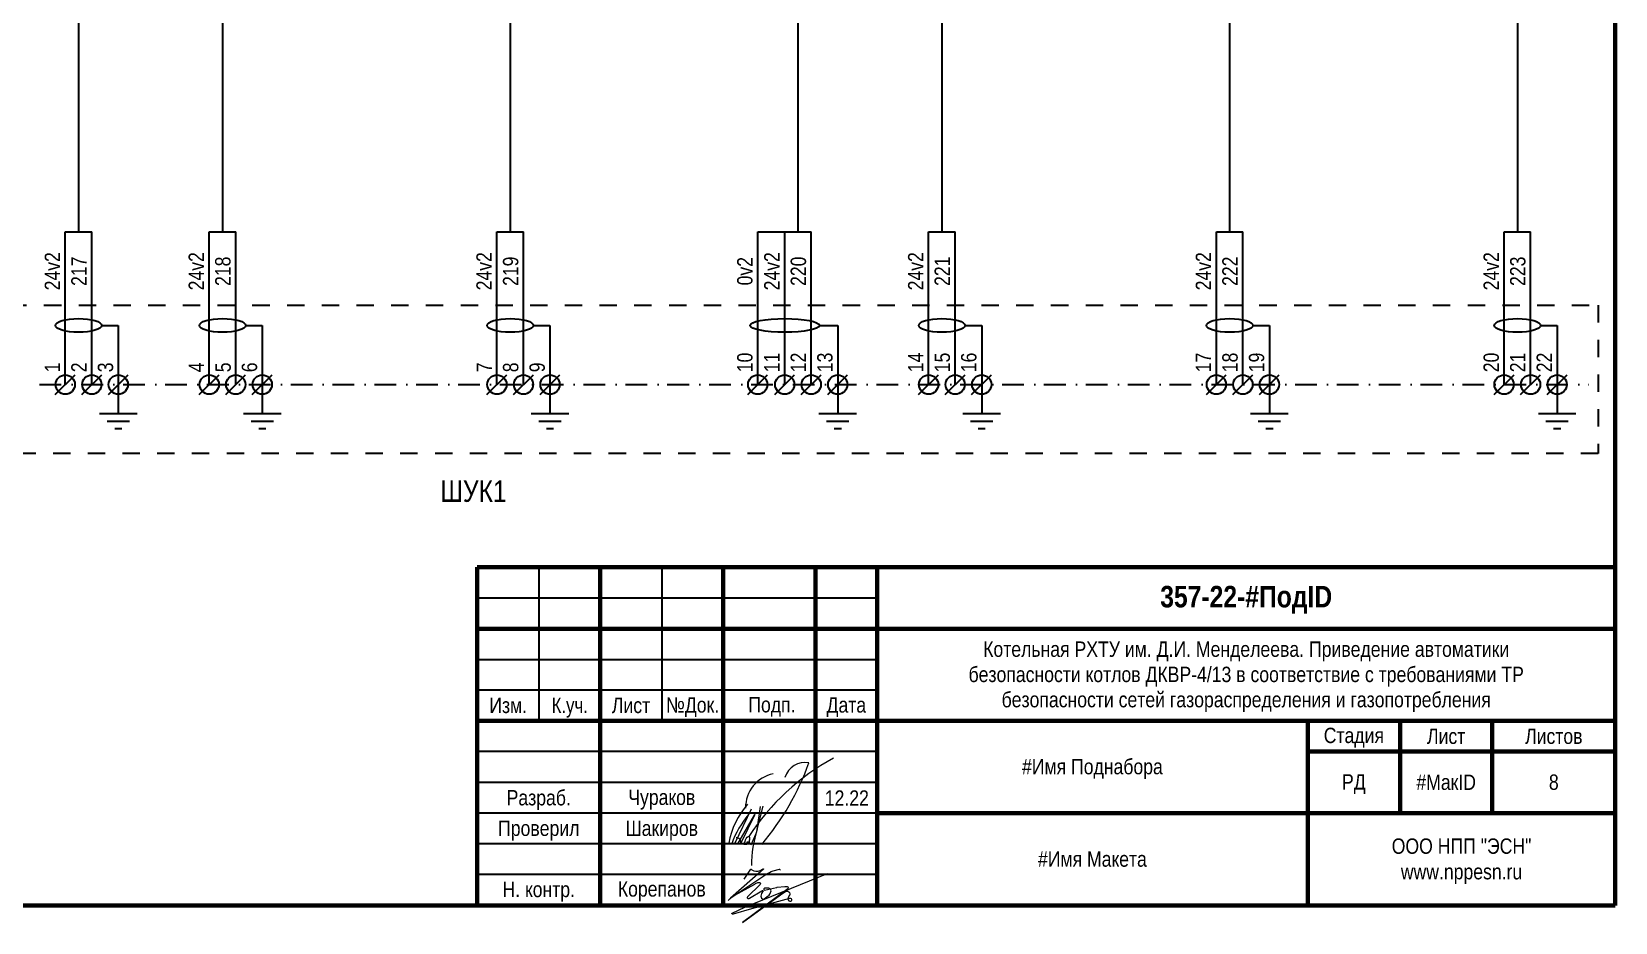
# Model space of a CAD drawing. Header units: millimetres. Extents: x -6000 to 26000, y -6000 to 26000.
# Drawn here: x 157.6 to 415, y -1892.8 to -1747.9 of the extents above; entities that cross this region are included whole.
import ezdxf

# ---------------------------------------------------------------- set-up
doc = ezdxf.new("R2010")
doc.units = ezdxf.units.MM
doc.header["$MEASUREMENT"] = 0
doc.linetypes.add('Штриховая', pattern=[5.644444, 2.822222, -2.822222])
doc.linetypes.add('Штрихпунктирная', pattern=[6.702778, 3.527778, -1.763889, 0, -1.411111])
for name, color, linetype, lineweight in [('0_Ном._пера__1', 7, 'Continuous', 15), ('0_Ном._пера__21', 7, 'Continuous', 30), ('0_Ном._пера__246', 7, 'Continuous', 100), ('2D - Общий_Ном._пера__21', 7, 'Continuous', 30), ('Аннотация - Текст_Ном._пера__1', 7, 'Continuous', 15)]:
    doc.layers.add(name, color=color, linetype=linetype, lineweight=lineweight)
doc.layers.add('0_Ном._пера__9', color=7, linetype='Continuous', lineweight=15, true_color=0x3dad99)
doc.styles.add('СГЕНЕРИР_СТИЛЬ_1', font='')
doc.styles.add('СГЕНЕРИР_СТИЛЬ_4', font='')
doc.styles.get('СГЕНЕРИР_СТИЛЬ_1').set_extended_font_data('Arial Narrow')
doc.styles.get('СГЕНЕРИР_СТИЛЬ_4').set_extended_font_data('Arial Narrow', bold=True)

msp = doc.modelspace()

# ---------------------------------------------------------------- linework, layer by layer
at = {"layer": '0_Ном._пера__21', "color": 7, "linetype": 'Continuous', "lineweight": 30}
for p, q in [((415, -1835), (230, -1835)), ((230, -1835), (230, -1890)), ((240, -1835), (240, -1860)), ((250, -1835), (250, -1890)), ((260, -1835), (260, -1860)), ((270, -1835), (270, -1890)), ((285, -1835), (285, -1890)), ((295, -1835), (295, -1890)), ((230, -1840), (295, -1840)), ((415, -1845), (230, -1845)), ((230, -1850), (295, -1850)), ((295, -1855), (230, -1855)), ((415, -1860), (230, -1860)), ((365, -1890), (365, -1860)), ((380, -1860), (380, -1875)), ((395, -1860), (395, -1875)), ((295, -1865), (230, -1865)), ((415, -1865), (365, -1865)), ((295, -1870), (230, -1870)), ((295, -1875), (230, -1875)), ((415, -1875), (295, -1875)), ((295, -1880), (230, -1880)), ((295, -1885), (230, -1885))]:
    msp.add_line(p, q, dxfattribs=at)
at = {"layer": '0_Ном._пера__246', "color": 7, "linetype": 'Continuous', "lineweight": 100}
for p, q in [((415, -1835), (230, -1835)), ((230, -1835), (230, -1890)), ((250, -1835), (250, -1890)), ((270, -1835), (270, -1890)), ((285, -1835), (285, -1890)), ((295, -1835), (295, -1890)), ((415, -1845), (230, -1845)), ((415, -1860), (230, -1860)), ((365, -1890), (365, -1860)), ((380, -1860), (380, -1875)), ((395, -1860), (395, -1875)), ((415, -1865), (365, -1865)), ((415, -1875), (295, -1875))]:
    msp.add_line(p, q, dxfattribs=at)
at = {"layer": '0_Ном._пера__246', "color": 7, "linetype": 'Continuous', "lineweight": 100, "flags": 128}
msp.add_lwpolyline([(415, -1890), (415, -1603), (20, -1603), (20, -1890)], close=True, dxfattribs=at)
at = {"layer": '0_Ном._пера__9', "color": 135, "linetype": 'Continuous', "lineweight": 15, "true_color": 0x3dad99}
for p, q in [((275.49, -1877.64), (276.47, -1873.88)), ((275.49, -1877.64), (276.07, -1873.9)), ((274.54, -1874.34), (271.86, -1879.89)), ((272.35, -1879.99), (275.1, -1875.2)), ((275.1, -1875.2), (272.84, -1879.89)), ((274.27, -1879.06), (274.13, -1880.1)), ((274.53, -1880.15), (275.27, -1878.41)), ((273.33, -1879.99), (273.51, -1879.67))]:
    msp.add_line(p, q, dxfattribs=at)
at = {"layer": '0_Ном._пера__9', "color": 135, "linetype": 'Continuous', "lineweight": 15, "true_color": 0x3dad99, "flags": 128}
for points in [[(273.37, -1885.76), (274.48, -1884.13, -0.414214), (274.51, -1884.12), (274.64, -1884.21, 0.267949), (275.98, -1884.31), (276.48, -1884.07, -0.775573), (276.51, -1884.1), (271.17, -1888.85), (270.81, -1889.19), (270.95, -1889.05, 0.030067), (271.39, -1888.68), (276.91, -1884.99, -0.091908), (278.11, -1884.41), (279.12, -1884.14, -0.933541), (279.19, -1884.26)], [(271.87, -1888.37), (275.11, -1886.53, -0.08719), (275.64, -1886.3), (275.75, -1886.27, -0.702393), (275.98, -1886.61), (273.94, -1888.63, 0.136086), (273.9, -1888.74, 0.443716), (274.02, -1888.88), (274.18, -1888.88, 0.161222), (274.25, -1888.85), (276.29, -1887.66, -0.026522), (276.38, -1887.59, -0.768791), (276.46, -1887.66), (276.23, -1888.1, 0.105043), (276.11, -1888.52, 0.43472), (276.54, -1888.98, 0.16132), (276.66, -1888.94), (277.28, -1888.48, 0.102211), (277.56, -1888.16), (277.58, -1888.12, -0.023478), (277.62, -1888.06, 0.197304), (277.75, -1887.51, 0.161257), (277.69, -1887.39, 0.094433), (277.46, -1887.24), (277.44, -1887.23, 0.083774), (277.2, -1887.18, 0.05387), (276.8, -1887.2, 0.985858), (276.69, -1887.52), (278.65, -1887.08, -0.027151), (278.73, -1887.07), (280.02, -1886.92, -0.046388), (280.15, -1886.92), (280.38, -1886.94, -0.65616), (280.5, -1887.29), (273.14, -1892.77), (279.32, -1888.27), (280.16, -1887.71), (280.27, -1887.7, -0.038414), (280.38, -1887.69), (280.48, -1887.69), (280.5, -1887.69, -0.402341), (280.8, -1888.3, 0.020676), (280.78, -1888.36), (280.55, -1888.73, 0.467701), (280.83, -1889.34, 0.131652), (281.07, -1889.26, 0.726247), (280.97, -1888.88), (280.88, -1888.87, 0.115506), (280.74, -1888.88), (274.6, -1890.59), (271.6, -1891.42), (271.48, -1891.41, -0.747293), (271.44, -1891.26), (273.5, -1890.28), (286.93, -1884.81)]]:
    msp.add_lwpolyline(points, format="xyb", dxfattribs=at)
at = {"layer": '0_Ном._пера__9', "color": 135, "linetype": 'Continuous', "lineweight": 15, "true_color": 0x3dad99}
for centre, radius, start, end in [((306.41, -1899.83), 38.51, 118.6981, 146.8966), ((279.27, -1874.14), 5.66, 101.6434, 180.3746), ((243.78, -1852.49), 42.61, 319.6537, 340.3805), ((283.34, -1870.28), 3.52, 80.6082, 161.7985), ((283.79, -1882.23), 13.12, 138.6736, 169.7126), ((286.05, -1885.24), 15.59, 139.9163, 160.3208), ((272.19, -1879.69), 0.668, 353.3227, 96.6773), ((296.11, -1883.88), 21.55, 163.167, 179.0964), ((273.35, -1879.39), 0.661, 268.7016, 341.1724)]:
    msp.add_arc(centre, radius, start, end, dxfattribs=at)
msp.add_ellipse((273.9, -1879.46), major_axis=(0.248, 0.662), ratio=0.421875, dxfattribs=at)
at = {"layer": '2D - Общий_Ном._пера__21', "color": 7, "linetype": 'Continuous', "lineweight": 30}
for p, q in [((165.2, -1714.79), (165.2, -1780.46)), ((188.6, -1714.79), (188.6, -1780.46)), ((235.37, -1714.79), (235.37, -1780.46)), ((282.14, -1714.79), (282.14, -1780.46)), ((305.53, -1714.79), (305.53, -1780.46)), ((352.31, -1714.79), (352.31, -1780.46)), ((399.08, -1714.79), (399.08, -1780.46)), ((163.04, -1805.29), (163.04, -1780.46)), ((163.04, -1780.46), (167.35, -1780.46)), ((167.35, -1805.29), (167.35, -1780.46)), ((186.44, -1805.29), (186.44, -1780.46)), ((186.44, -1780.46), (190.75, -1780.46)), ((190.75, -1805.29), (190.75, -1780.46)), ((233.21, -1805.29), (233.21, -1780.46)), ((233.21, -1780.46), (237.52, -1780.46)), ((237.52, -1805.29), (237.52, -1780.46)), ((275.6, -1805.29), (275.6, -1780.46)), ((275.6, -1780.46), (284.29, -1780.46)), ((279.98, -1805.29), (279.98, -1780.46)), ((284.29, -1805.29), (284.29, -1780.46)), ((303.38, -1805.29), (303.38, -1780.46)), ((303.38, -1780.46), (307.69, -1780.46)), ((307.69, -1805.29), (307.69, -1780.46)), ((350.15, -1805.29), (350.15, -1780.46)), ((350.15, -1780.46), (354.46, -1780.46)), ((354.46, -1805.29), (354.46, -1780.46)), ((396.92, -1805.29), (396.92, -1780.46)), ((396.92, -1780.46), (401.23, -1780.46)), ((401.23, -1805.29), (401.23, -1780.46)), ((168.97, -1795.67), (171.66, -1795.67)), ((171.66, -1795.67), (171.66, -1805.29)), ((192.36, -1795.67), (195.06, -1795.67)), ((195.06, -1795.67), (195.06, -1805.29)), ((239.13, -1795.67), (241.83, -1795.67)), ((241.83, -1795.67), (241.83, -1805.29)), ((285.62, -1795.67), (288.6, -1795.67)), ((288.6, -1795.67), (288.6, -1805.29)), ((309.3, -1795.67), (312, -1795.67)), ((312, -1795.67), (312, -1805.29)), ((356.07, -1795.67), (358.77, -1795.67)), ((358.77, -1795.67), (358.77, -1805.29)), ((402.84, -1795.67), (405.54, -1795.67)), ((405.54, -1795.67), (405.54, -1805.29)), ((161.42, -1806.92), (164.65, -1803.69)), ((165.73, -1806.92), (168.96, -1803.69)), ((170.04, -1806.92), (173.27, -1803.69)), ((184.81, -1806.92), (188.05, -1803.69)), ((189.12, -1806.92), (192.36, -1803.69)), ((193.44, -1806.92), (196.67, -1803.69)), ((231.58, -1806.92), (234.82, -1803.69)), ((235.9, -1806.92), (239.13, -1803.69)), ((240.21, -1806.92), (243.44, -1803.69)), ((273.97, -1806.92), (277.21, -1803.69)), ((278.36, -1806.92), (281.59, -1803.69)), ((282.67, -1806.92), (285.9, -1803.69)), ((286.98, -1806.92), (290.21, -1803.69)), ((301.75, -1806.92), (304.99, -1803.69)), ((306.06, -1806.92), (309.3, -1803.69)), ((310.37, -1806.92), (313.61, -1803.69)), ((348.52, -1806.92), (351.76, -1803.69)), ((352.83, -1806.92), (356.07, -1803.69)), ((357.15, -1806.92), (360.38, -1803.69)), ((395.29, -1806.92), (398.53, -1803.69)), ((399.61, -1806.92), (402.84, -1803.69)), ((403.92, -1806.92), (407.15, -1803.69)), ((171.66, -1805.29), (171.66, -1809.99)), ((195.06, -1805.29), (195.06, -1809.99)), ((241.83, -1805.29), (241.83, -1809.99)), ((288.6, -1805.29), (288.6, -1809.99)), ((312, -1805.29), (312, -1809.99)), ((358.77, -1805.29), (358.77, -1809.99)), ((405.54, -1805.29), (405.54, -1809.99)), ((168.61, -1809.99), (174.71, -1809.99)), ((169.85, -1811.22), (173.48, -1811.22)), ((192.01, -1809.99), (198.11, -1809.99)), ((193.24, -1811.22), (196.88, -1811.22)), ((238.78, -1809.99), (244.88, -1809.99)), ((240.02, -1811.22), (243.65, -1811.22)), ((285.55, -1809.99), (291.65, -1809.99)), ((286.79, -1811.22), (290.42, -1811.22)), ((308.95, -1809.99), (315.05, -1809.99)), ((310.18, -1811.22), (313.82, -1811.22)), ((355.72, -1809.99), (361.82, -1809.99)), ((356.95, -1811.22), (360.59, -1811.22)), ((402.49, -1809.99), (408.59, -1809.99)), ((403.73, -1811.22), (407.36, -1811.22)), ((171.08, -1812.45), (172.25, -1812.45)), ((194.48, -1812.45), (195.65, -1812.45)), ((241.25, -1812.45), (242.42, -1812.45)), ((288.02, -1812.45), (289.19, -1812.45)), ((311.42, -1812.45), (312.59, -1812.45)), ((358.19, -1812.45), (359.36, -1812.45)), ((404.96, -1812.45), (406.13, -1812.45))]:
    msp.add_line(p, q, dxfattribs=at)
at = {"layer": '2D - Общий_Ном._пера__21', "color": 7, "linetype": 'Штриховая', "lineweight": 30}
for p, q in [((24.11, -1792.36), (412.23, -1792.36)), ((412.23, -1792.36), (412.23, -1816.5)), ((412.23, -1816.5), (24.11, -1816.5))]:
    msp.add_line(p, q, dxfattribs=at)
at = {"layer": '2D - Общий_Ном._пера__21', "color": 7, "linetype": 'Штрихпунктирная', "lineweight": 30}
msp.add_line((158.86, -1805.29), (410.62, -1805.29), dxfattribs=at)
at = {"layer": '2D - Общий_Ном._пера__21', "color": 7, "linetype": 'Continuous', "lineweight": 30}
for centre in [(163.04, -1805.29), (167.35, -1805.29), (171.66, -1805.29), (186.44, -1805.29), (190.75, -1805.29), (195.06, -1805.29), (233.21, -1805.29), (237.52, -1805.29), (241.83, -1805.29), (275.6, -1805.29), (279.98, -1805.29), (284.29, -1805.29), (288.6, -1805.29), (303.38, -1805.29), (307.69, -1805.29), (312, -1805.29), (350.15, -1805.29), (354.46, -1805.29), (358.77, -1805.29), (396.92, -1805.29), (401.23, -1805.29), (405.54, -1805.29)]:
    msp.add_circle(centre, 1.57, dxfattribs=at)
for centre, major_axis, ratio in [((165.2, -1795.67), (3.77, 0), 0.293314), ((188.6, -1795.67), (3.77, 0), 0.293314), ((235.37, -1795.67), (3.77, 0), 0.293314), ((279.98, -1795.67), (5.64, 0), 0.196058), ((305.53, -1795.67), (3.77, 0), 0.293314), ((352.31, -1795.67), (3.77, 0), 0.293314), ((399.08, -1795.67), (3.77, 0), 0.293314)]:
    msp.add_ellipse(centre, major_axis=major_axis, ratio=ratio, dxfattribs=at)

# ---------------------------------------------------------------- texts
at = {"layer": '0_Ном._пера__1', "color": 7, "linetype": 'Continuous', "lineweight": 15, "attachment_point": 5}
for s, insert, char_height, style in [('\\A1;{\\pqc;\\fArial Narrow|b1|i0|c204|p34;357-22\\fArial Narrow|b1|i0|c204|p34;-\\fArial Narrow|b1|i0|c204|p34;#ПодID}', (355, -1840.29), 3.5, 'СГЕНЕРИР_СТИЛЬ_4'), ('\\A1;{\\pqc;\\fArial Narrow|b0|i0|c204|p34;Изм.}', (235.04, -1857.49), 2.5, 'СГЕНЕРИР_СТИЛЬ_1'), ('\\A1;{\\W0.950000x;\\pqc;\\fArial Narrow|b0|i0|c204|p34;К.уч.}', (245.04, -1857.83), 2.5, 'СГЕНЕРИР_СТИЛЬ_1'), ('\\A1;{\\pqc;\\fArial Narrow|b0|i0|c204|p34;Лист}', (255, -1857.49), 2.5, 'СГЕНЕРИР_СТИЛЬ_1'), ('\\A1;{\\pqc;\\fArial Narrow|b0|i0|c204|p34;№Док.}', (265, -1857.76), 2.5, 'СГЕНЕРИР_СТИЛЬ_1'), ('\\A1;{\\pqc;\\fArial Narrow|b0|i0|c204|p34; Подп.}', (277.5, -1857.72), 2.5, 'СГЕНЕРИР_СТИЛЬ_1'), ('\\A1;{\\pqc;\\fArial Narrow|b0|i0|c204|p34;Дата}', (290, -1857.76), 2.5, 'СГЕНЕРИР_СТИЛЬ_1'), ('\\A1;{\\pqc;\\fArial Narrow|b0|i0|c204|p34;Стадия}', (372.5, -1862.72), 2.5, 'СГЕНЕРИР_СТИЛЬ_1'), ('\\A1;{\\pqc;\\fArial Narrow|b0|i0|c204|p34;Лист}', (387.5, -1862.51), 2.5, 'СГЕНЕРИР_СТИЛЬ_1'), ('\\A1;{\\pqc;\\fArial Narrow|b0|i0|c204|p34;Листов}', (405, -1862.51), 2.5, 'СГЕНЕРИР_СТИЛЬ_1'), ('\\A1;{\\pqc;\\fArial Narrow|b0|i0|c204|p34;#Имя Поднабора}', (330, -1867.81), 2.5, 'СГЕНЕРИР_СТИЛЬ_1'), ('\\A1;{\\pqc;\\fArial Narrow|b0|i0|c204|p34;РД}', (372.5, -1870.28), 2.5, 'СГЕНЕРИР_СТИЛЬ_1'), ('\\A1;{\\pqc;\\fArial Narrow|b0|i0|c204|p34;#МакID}', (387.5, -1869.99), 2.5, 'СГЕНЕРИР_СТИЛЬ_1'), ('\\A1;{\\pqc;\\fArial Narrow|b0|i0|c204|p34;#Имя Макета}', (330, -1882.49), 2.5, 'СГЕНЕРИР_СТИЛЬ_1')]:
    msp.add_mtext(s, dxfattribs=dict(at, insert=insert, char_height=char_height, style=style))
at = {"layer": '0_Ном._пера__1', "color": 7, "linetype": 'Continuous', "lineweight": 15, "insert": (355, -1852.81), "char_height": 2.5, "width": 102.1134, "attachment_point": 5, "line_spacing_factor": 0.984993, "style": 'СГЕНЕРИР_СТИЛЬ_1'}
msp.add_mtext('\\A1;{\\pqc;\\fArial Narrow|b0|i0|c204|p34;Котельная РХТУ им. Д.И. Менделеева. Приведение автоматики безопасности котлов ДКВР-4/13 в соответствие с требованиями ТР безопасности сетей газораспределения и газопотребления}', dxfattribs=at)
at = {"layer": '0_Ном._пера__1', "color": 7, "linetype": 'Continuous', "lineweight": 15, "insert": (390, -1882.82), "char_height": 2.5, "attachment_point": 5, "line_spacing_factor": 0.996855, "style": 'СГЕНЕРИР_СТИЛЬ_1'}
msp.add_mtext('\\A1;{\\pqc;\\fArial Narrow|b0|i0|c204|p34;ООО НПП "ЭСН"\\P\\pqc;\\fArial Narrow|b0|i0|c204|p34;www.nppesn.ru}', dxfattribs=at)
at = {"layer": 'Аннотация - Текст_Ном._пера__1', "color": 7, "linetype": 'Continuous', "lineweight": 15, "char_height": 2.5, "attachment_point": 2, "rotation": 90, "style": 'СГЕНЕРИР_СТИЛЬ_1'}
for s, insert in [('\\A1;{\\pqc;\\fArial Narrow|b0|i0|c204|p34;24\\fArial Narrow|b0|i0|c204|p34;v2}', (159.7, -1786.86)), ('\\A1;{\\pqc;\\fArial Narrow|b0|i0|c204|p34;24\\fArial Narrow|b0|i0|c204|p34;v2}', (183.09, -1786.86)), ('\\A1;{\\pqc;\\fArial Narrow|b0|i0|c204|p34;24\\fArial Narrow|b0|i0|c204|p34;v2}', (229.86, -1786.86)), ('\\A1;{\\pqc;\\fArial Narrow|b0|i0|c204|p34;24\\fArial Narrow|b0|i0|c204|p34;v2}', (276.64, -1786.86)), ('\\A1;{\\pqc;\\fArial Narrow|b0|i0|c204|p34;24\\fArial Narrow|b0|i0|c204|p34;v2}', (300.03, -1786.86)), ('\\A1;{\\pqc;\\fArial Narrow|b0|i0|c204|p34;24\\fArial Narrow|b0|i0|c204|p34;v2}', (346.8, -1786.86)), ('\\A1;{\\pqc;\\fArial Narrow|b0|i0|c204|p34;24\\fArial Narrow|b0|i0|c204|p34;v2}', (393.57, -1786.86)), ('\\A1;{\\pqc;\\fArial Narrow|b0|i0|c204|p34;21\\fArial Narrow|b0|i0|c204|p34;7}', (164.01, -1786.86)), ('\\A1;{\\pqc;\\fArial Narrow|b0|i0|c204|p34;2\\fArial Narrow|b0|i0|c204|p34;18}', (187.4, -1786.86)), ('\\A1;{\\pqc;\\fArial Narrow|b0|i0|c204|p34;2\\fArial Narrow|b0|i0|c204|p34;19}', (234.18, -1786.86)), ('\\A1;{\\pqc;\\fArial Narrow|b0|i0|c204|p34;0\\fArial Narrow|b0|i0|c204|p34;v2}', (272.25, -1786.85)), ('\\A1;{\\pqc;\\fArial Narrow|b0|i0|c204|p34;2\\fArial Narrow|b0|i0|c204|p34;20}', (280.95, -1786.86)), ('\\A1;{\\pqc;\\fArial Narrow|b0|i0|c204|p34;2\\fArial Narrow|b0|i0|c204|p34;21}', (304.34, -1786.86)), ('\\A1;{\\pqc;\\fArial Narrow|b0|i0|c204|p34;2\\fArial Narrow|b0|i0|c204|p34;22}', (351.11, -1786.86)), ('\\A1;{\\pqc;\\fArial Narrow|b0|i0|c204|p34;2\\fArial Narrow|b0|i0|c204|p34;23}', (397.89, -1786.86)), ('\\A1;{\\pqc;\\fArial Narrow|b0|i0|c204|p34;1}', (159.7, -1802.49)), ('\\A1;{\\pqc;\\fArial Narrow|b0|i0|c204|p34;2}', (164.01, -1802.49)), ('\\A1;{\\pqc;\\fArial Narrow|b0|i0|c204|p34;3}', (168.32, -1802.49)), ('\\A1;{\\pqc;\\fArial Narrow|b0|i0|c204|p34;4}', (183.1, -1802.49)), ('\\A1;{\\pqc;\\fArial Narrow|b0|i0|c204|p34;5}', (187.44, -1802.49)), ('\\A1;{\\pqc;\\fArial Narrow|b0|i0|c204|p34;6}', (191.72, -1802.49)), ('\\A1;{\\pqc;\\fArial Narrow|b0|i0|c204|p34;7}', (229.9, -1802.49)), ('\\A1;{\\pqc;\\fArial Narrow|b0|i0|c204|p34;8}', (234.18, -1802.49)), ('\\A1;{\\pqc;\\fArial Narrow|b0|i0|c204|p34;9}', (238.49, -1802.49)), ('\\A1;{\\pqc;\\fArial Narrow|b0|i0|c204|p34;10}', (272.25, -1801.69)), ('\\A1;{\\pqc;\\fArial Narrow|b0|i0|c204|p34;1\\fArial Narrow|b0|i0|c204|p34;1}', (276.64, -1801.69)), ('\\A1;{\\pqc;\\fArial Narrow|b0|i0|c204|p34;1\\fArial Narrow|b0|i0|c204|p34;2}', (280.95, -1801.69)), ('\\A1;{\\pqc;\\fArial Narrow|b0|i0|c204|p34;1\\fArial Narrow|b0|i0|c204|p34;3}', (285.26, -1801.69)), ('\\A1;{\\pqc;\\fArial Narrow|b0|i0|c204|p34;1\\fArial Narrow|b0|i0|c204|p34;4}', (300.03, -1801.69)), ('\\A1;{\\pqc;\\fArial Narrow|b0|i0|c204|p34;1\\fArial Narrow|b0|i0|c204|p34;5}', (304.34, -1801.69)), ('\\A1;{\\pqc;\\fArial Narrow|b0|i0|c204|p34;1\\fArial Narrow|b0|i0|c204|p34;6}', (308.65, -1801.69)), ('\\A1;{\\pqc;\\fArial Narrow|b0|i0|c204|p34;1\\fArial Narrow|b0|i0|c204|p34;7}', (346.8, -1801.69)), ('\\A1;{\\pqc;\\fArial Narrow|b0|i0|c204|p34;1\\fArial Narrow|b0|i0|c204|p34;8}', (351.11, -1801.69)), ('\\A1;{\\pqc;\\fArial Narrow|b0|i0|c204|p34;1\\fArial Narrow|b0|i0|c204|p34;9}', (355.43, -1801.69)), ('\\A1;{\\pqc;\\fArial Narrow|b0|i0|c204|p34;20}', (393.57, -1801.69)), ('\\A1;{\\pqc;\\fArial Narrow|b0|i0|c204|p34;2\\fArial Narrow|b0|i0|c204|p34;1}', (397.89, -1801.69)), ('\\A1;{\\pqc;\\fArial Narrow|b0|i0|c204|p34;2\\fArial Narrow|b0|i0|c204|p34;2}', (402.2, -1801.69))]:
    msp.add_mtext(s, dxfattribs=dict(at, insert=insert))
at = {"layer": 'Аннотация - Текст_Ном._пера__1', "color": 7, "linetype": 'Continuous', "lineweight": 15, "attachment_point": 2, "style": 'СГЕНЕРИР_СТИЛЬ_1'}
for s, insert, char_height in [('\\A1;{\\pqc;\\fArial Narrow|b0|i0|c204|p34;ШУК1}', (229.39, -1820.87), 3.5), ('\\A1;{\\pqc;\\fArial Narrow|b0|i0|c204|p34;8}', (405, -1868.71), 2.5), ('\\A1;{\\pqc;\\fArial Narrow|b0|i0|c204|p34;Разраб.}', (240, -1871.24), 2.5), ('\\A1;{\\pqc;\\fArial Narrow|b0|i0|c204|p34;Чураков}', (260, -1871.17), 2.5), ('\\A1;{\\pqc;\\fArial Narrow|b0|i0|c204|p34;12.22}', (290.08, -1871.3), 2.5), ('\\A1;{\\pqc;\\fArial Narrow|b0|i0|c204|p34;Проверил}', (240, -1876.21), 2.5), ('\\A1;{\\pqc;\\fArial Narrow|b0|i0|c204|p34;Шакиров}', (260, -1876.21), 2.5), ('\\A1;{\\pqc;\\fArial Narrow|b0|i0|c204|p34;Н. контр.}', (240, -1886.16), 2.5), ('\\A1;{\\pqc;\\fArial Narrow|b0|i0|c204|p34;Корепанов}', (260, -1886.08), 2.5)]:
    msp.add_mtext(s, dxfattribs=dict(at, insert=insert, char_height=char_height))

doc.saveas('drawing.dxf')
